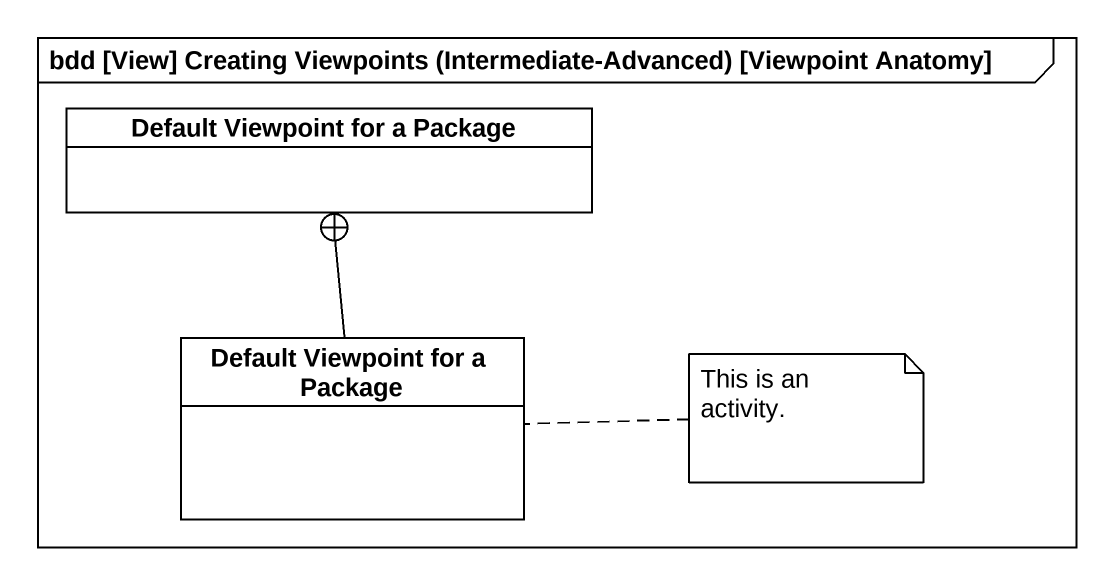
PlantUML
@startuml
mainframe bdd [View] Creating Viewpoints (Intermediate-Advanced) [Viewpoint Anatomy]
hide circle
hide empty members
class "Default Viewpoint for a Package" as Default_Viewpoint_for_a
class "Default Viewpoint for a Package" as Default_Viewpoint_for_a_2
Default_Viewpoint_for_a_2 -up-+ Default_Viewpoint_for_a
note right of Default_Viewpoint_for_a_2 : This is an activity.
@enduml
